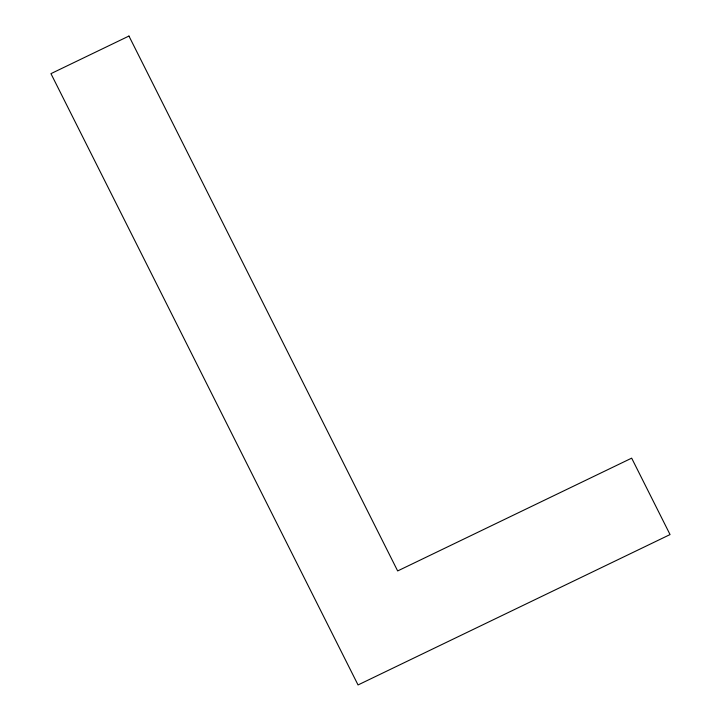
<?xml version="1.0" encoding="UTF-8"?>
<svg xmlns="http://www.w3.org/2000/svg" width="721" height="721" viewBox="0 0 721 721"><rect width="100%" height="100%" fill="white"/><g stroke="black" fill="none" stroke-linecap="round" stroke-linejoin="round"><path stroke-width="1.08" d="M128.951 36.05L50.948 73.65L358.04 684.95L670.052 534.567L631.668 458.15L397.659 570.942L128.951 36.05"/></g></svg>
